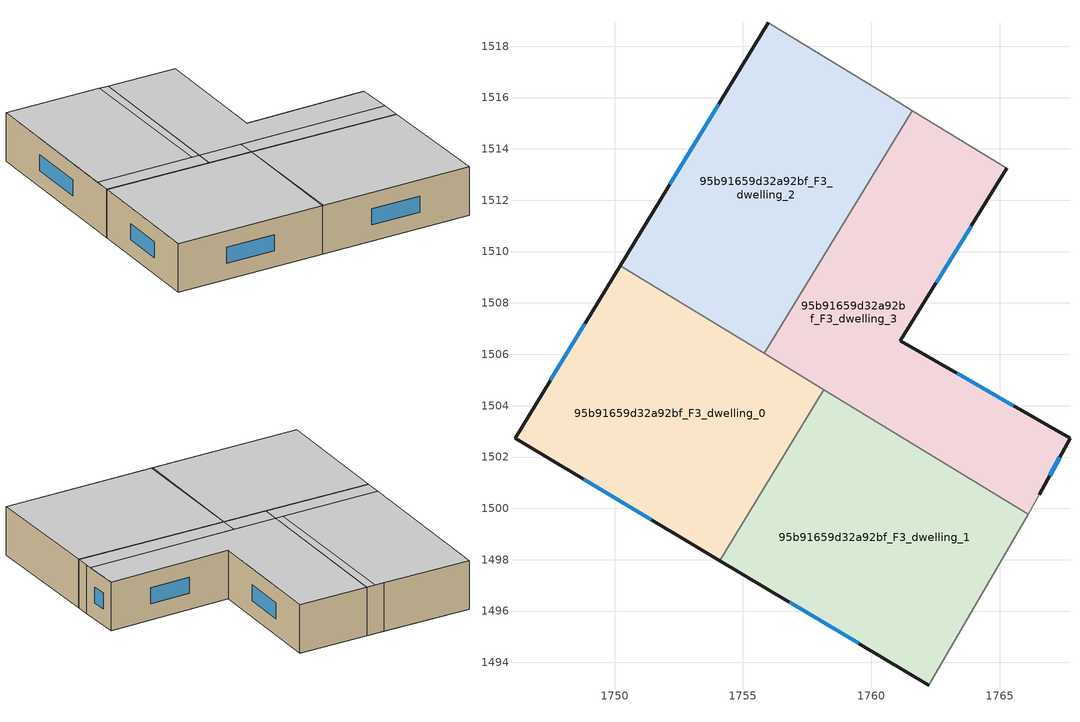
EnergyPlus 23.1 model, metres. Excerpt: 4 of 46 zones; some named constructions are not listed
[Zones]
95b91659d32a92bf_F3_dwelling_0
 floor to 95b91659d32a92bf_F2_dwelling_0 (EU_floor_Construction): 1758.15,1504.62 1754.1,1497.97 1746.12,1502.73 1750.22,1509.45 z9
 wall outside (EU_wall_Construction): 1750.22,1509.45 1746.12,1502.73 1754.1,1497.97 z9:12
 wall to 95b91659d32a92bf_F3_dwelling_1 (EU_wall_Construction): 1754.1,1497.97 1758.15,1504.62 z9:12
 wall to 95b91659d32a92bf_F3_dwelling_2 (EU_wall_Construction): 1755.83,1506.03 1750.22,1509.45 z9:12
 wall to 95b91659d32a92bf_F3_dwelling_3 (EU_wall_Construction): 1758.15,1504.62 1755.83,1506.03 z9:12
 window (EU_Window_Construction): 1748.8,1501.13 1751.43,1499.56 / 1748.85,1507.2 1747.5,1504.98 z10.01:10.99
 ceiling adiabatic (EU_roof_Construction): 1754.1,1497.97 1758.15,1504.62 1750.22,1509.45 1746.12,1502.73 z12
95b91659d32a92bf_F3_dwelling_1
 floor to 95b91659d32a92bf_F2_dwelling_1 (EU_floor_Construction): 1766.11,1499.78 1762.23,1493.12 1754.1,1497.97 1758.15,1504.62 z9
 wall outside (EU_wall_Construction): 1754.1,1497.97 1762.23,1493.12 z9:12
 wall adiabatic (EU_wall_Construction): 1762.23,1493.12 1766.11,1499.78 z9:12
 wall to 95b91659d32a92bf_F3_dwelling_3 (EU_wall_Construction): 1766.11,1499.78 1758.15,1504.62 z9:12
 window (EU_Window_Construction): 1756.83,1496.34 1759.51,1494.74 z10.01:10.99
 ceiling to 95b91659d32a92bf_F4_dwelling_5 (EU_floor_Construction): 1762.23,1493.12 1766.11,1499.78 1758.16,1504.61 1754.18,1497.93 z12
 ceiling adiabatic (EU_roof_Construction): 1754.18,1497.93 1758.16,1504.61 1758.15,1504.62 1754.1,1497.97 z12
95b91659d32a92bf_F3_dwelling_2
 floor to 95b91659d32a92bf_F2_dwelling_2 (EU_floor_Construction): 1761.59,1515.49 1755.83,1506.03 1750.22,1509.45 1755.98,1518.91 z9
 wall outside (EU_wall_Construction): 1755.98,1518.91 1750.22,1509.45 z9:12
 wall to 95b91659d32a92bf_F3_dwelling_3 (EU_wall_Construction): 1755.83,1506.03 1761.59,1515.49 z9:12
 wall to 95b91659d32a92bf_F3_dwelling_4 (EU_wall_Construction): 1760.65,1516.06 1755.98,1518.91 z9:12
 wall to 95b91659d32a92bf_F3_dwelling_5 (EU_wall_Construction): 1761.59,1515.49 1760.65,1516.06 z9:12
 window (EU_Window_Construction): 1754.05,1515.73 1752.15,1512.62 z10.01:10.99
 ceiling to 95b91659d32a92bf_F4_dwelling_4 (EU_floor_Construction): 1755.98,1507.21 1761.1,1515.79 1755.98,1518.91 1750.76,1510.33 z12
 ceiling to 95b91659d32a92bf_F4_dwelling_3 (EU_floor_Construction): 1756.4,1506.97 1761.59,1515.49 1761.1,1515.79 1755.98,1507.21 z12
 ceiling to 95b91659d32a92bf_F4_dwelling_6 (EU_floor_Construction): 1755.83,1506.03 1756.4,1506.97 1750.76,1510.33 1750.22,1509.45 z12
95b91659d32a92bf_F3_dwelling_3
 floor to 95b91659d32a92bf_F2_dwelling_3 (EU_floor_Construction): 1765.28,1513.25 1761.14,1506.53 1767.74,1502.72 1766.54,1500.52 1766.11,1499.78 1755.83,1506.03 1761.59,1515.49 z9
 wall outside (EU_wall_Construction): 1766.54,1500.52 1767.74,1502.72 1761.14,1506.53 1765.28,1513.25 z9:12
 wall adiabatic (EU_wall_Construction): 1766.11,1499.78 1766.54,1500.52 z9:12
 wall to 95b91659d32a92bf_F3_dwelling_5 (EU_wall_Construction): 1765.28,1513.25 1761.59,1515.49 z9:12
 window (EU_Window_Construction): 1762.53,1508.78 1763.89,1511 / 1765.52,1504 1763.35,1505.25 / 1766.94,1501.26 1767.34,1501.99 z10.01:10.99
 ceiling to 95b91659d32a92bf_F4_dwelling_3 (EU_floor_Construction): 1766.7,1500.82 1767.74,1502.72 1761.14,1506.53 1765.28,1513.25 1761.59,1515.49 1756.4,1506.97 z12
 ceiling to 95b91659d32a92bf_F4_dwelling_5 (EU_floor_Construction): 1766.11,1499.78 1766.54,1500.52 1766.7,1500.82 1758.74,1505.57 1758.16,1504.61 z12
 ceiling adiabatic (EU_roof_Construction): 1758.16,1504.61 1758.74,1505.57 1756.4,1506.97 1755.83,1506.03 z12
[SCHEDULE:FILE] Column Number=1; Rows to Skip at Top=0; Number of Hours of Data=8760; Column Separator=Comma; Interpolate to Timestep=No; Minutes per Item=60; Adjust Schedule for Daylight Savings=Yes
Name | File
EU_Step8_GainSchedule_95b91659d32a92bf_F3_dwelling_0_f000 | ../../schedules/95b91659d32a92bf/95b91659d32a92bf_F3_dwelling_0_f000_gain.csv
EU_Step8_GainSchedule_95b91659d32a92bf_F3_dwelling_1_f000 | ../../schedules/95b91659d32a92bf/95b91659d32a92bf_F3_dwelling_1_f000_gain.csv
EU_Step8_GainSchedule_95b91659d32a92bf_F3_dwelling_2_f000 | ../../schedules/95b91659d32a92bf/95b91659d32a92bf_F3_dwelling_2_f000_gain.csv
EU_Step8_GainSchedule_95b91659d32a92bf_F3_dwelling_3_f000 | ../../schedules/95b91659d32a92bf/95b91659d32a92bf_F3_dwelling_3_f000_gain.csv
EU_Step8_GainSchedule_95b91659d32a92bf_F3_dwelling_4_f000 | ../../schedules/95b91659d32a92bf/95b91659d32a92bf_F3_dwelling_4_f000_gain.csv
EU_Step8_GainSchedule_95b91659d32a92bf_F3_dwelling_5_f000 | ../../schedules/95b91659d32a92bf/95b91659d32a92bf_F3_dwelling_5_f000_gain.csv
EU_Step8_GainSchedule_95b91659d32a92bf_F3_dwelling_6_f000 | ../../schedules/95b91659d32a92bf/95b91659d32a92bf_F3_dwelling_6_f000_gain.csv
EU_Step8_GainSchedule_95b91659d32a92bf_F3_dwelling_7_f000 | ../../schedules/95b91659d32a92bf/95b91659d32a92bf_F3_dwelling_7_f000_gain.csv
